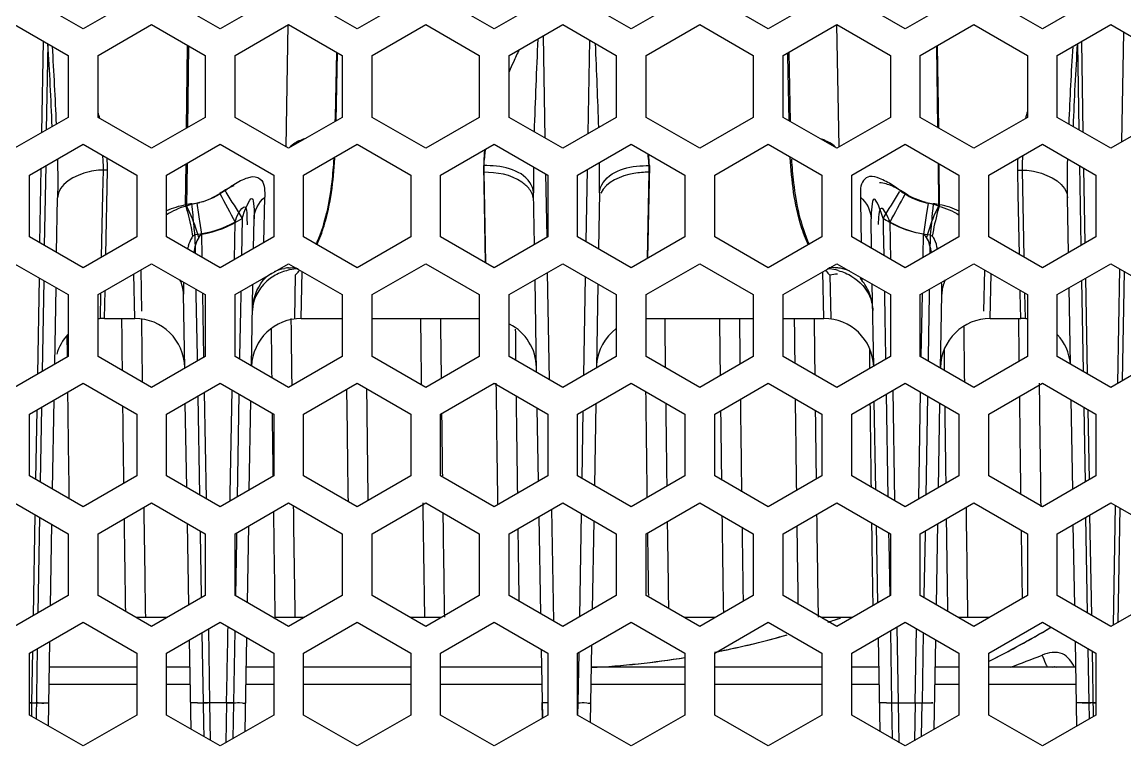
# Model space of a CAD drawing. Header units: millimetres. Extents: x 10297564 to 11610295, y -9287743 to -8409454.
# Drawn here: x 10487281 to 10488169, y -9079286 to -9078703 of the extents above; entities that cross this region are included whole.
import ezdxf

# ---------------------------------------------------------------- set-up
doc = ezdxf.new("R2010")
doc.units = ezdxf.units.MM
doc.header["$LTSCALE"] = 100
doc.layers.add('-0', color=7, linetype='Continuous')

# ---------------------------------------------------------------- blocks, each defined once
blk = doc.blocks.new('인버터 외형도')
at = {"layer": '-0', "linetype": 'Continuous'}
for p, q in [((88642.16, 52111.93), (88609.8, 52130.61)), ((88674.52, 52130.61), (88642.16, 52111.93)), ((88724.93, 52111.93), (88692.57, 52130.61)), ((88757.28, 52130.61), (88724.93, 52111.93)), ((88807.7, 52111.93), (88775.34, 52130.61)), ((88840.05, 52130.61), (88807.7, 52111.93)), ((88890.47, 52111.93), (88858.11, 52130.61)), ((88922.82, 52130.61), (88890.47, 52111.93)), ((88973.24, 52111.93), (88940.88, 52130.61)), ((89005.59, 52130.61), (88973.24, 52111.93)), ((89056.01, 52111.93), (89023.65, 52130.61)), ((89088.36, 52130.61), (89056.01, 52111.93)), ((89138.78, 52111.93), (89106.42, 52130.61)), ((89171.13, 52130.61), (89138.78, 52111.93)), ((89221.55, 52111.93), (89189.19, 52130.61)), ((89253.9, 52130.61), (89221.55, 52111.93)), ((88600.78, 52114.42), (88633.13, 52095.74)), ((88651.19, 52095.74), (88683.54, 52114.42)), ((88683.54, 52114.42), (88715.9, 52095.74)), ((88733.96, 52095.74), (88766.31, 52114.42)), ((88764.81, 52040.57), (88766.1, 52114.42)), ((88766.31, 52114.42), (88798.67, 52095.74)), ((88816.73, 52095.74), (88849.08, 52114.42)), ((88849.08, 52114.42), (88881.44, 52095.74)), ((88899.5, 52095.74), (88931.85, 52114.42)), ((88931.85, 52114.42), (88964.21, 52095.74)), ((88982.27, 52095.74), (89014.62, 52114.42)), ((89014.62, 52114.42), (89046.98, 52095.74)), ((89065.04, 52095.74), (89097.39, 52114.42)), ((89097.39, 52114.42), (89129.75, 52095.74)), ((89098.75, 52040.48), (89097.46, 52114.42)), ((89147.81, 52095.74), (89180.16, 52114.42)), ((89180.16, 52114.42), (89212.52, 52095.74)), ((89230.58, 52095.74), (89262.93, 52114.42)), ((89262.93, 52114.42), (89295.29, 52095.74)), ((88920.03, 52107.59), (88921.11, 52045.9)), ((89269.63, 52043.57), (89270.79, 52109.88)), ((88617.28, 52049.23), (88618.25, 52104.33)), ((88620.85, 52102.83), (88619.95, 52050.77)), ((88704.62, 52051.87), (88705.24, 52101.89)), ((88705.9, 52101.51), (88705.29, 52052.25)), ((88947.19, 52048.55), (88948.17, 52105)), ((89157.65, 52101.42), (89158.26, 52052.34)), ((89158.94, 52051.95), (89158.32, 52101.81)), ((89242.7, 52102.74), (89243.61, 52050.85)), ((89246.27, 52049.32), (89245.31, 52104.25)), ((88633.13, 52095.74), (88633.13, 52058.38)), ((88651.19, 52058.38), (88651.19, 52095.74)), ((88715.9, 52095.74), (88715.9, 52058.38)), ((88733.96, 52058.38), (88733.96, 52095.74)), ((88795.14, 52097.77), (88794.34, 52058.47)), ((88794.96, 52056.24), (88795.78, 52097.41)), ((88798.67, 52095.74), (88798.67, 52058.38)), ((88816.73, 52058.38), (88816.73, 52095.74)), ((88881.44, 52095.74), (88881.44, 52058.38)), ((88899.5, 52058.38), (88899.5, 52095.74)), ((88964.21, 52095.74), (88964.21, 52058.38)), ((88982.27, 52058.38), (88982.27, 52095.74)), ((89046.98, 52095.74), (89046.98, 52058.38)), ((89065.04, 52058.38), (89065.04, 52095.74)), ((89067.78, 52095.79), (89067.75, 52097.31)), ((89068.59, 52056.33), (89067.78, 52095.79)), ((89068.44, 52097.7), (89069.27, 52055.93)), ((89129.75, 52095.74), (89129.75, 52058.38)), ((89147.81, 52058.38), (89147.81, 52095.74)), ((89212.52, 52095.74), (89212.52, 52058.38)), ((89230.58, 52058.38), (89230.58, 52095.74)), ((88633.13, 52058.38), (88600.78, 52039.7)), ((88683.54, 52039.7), (88651.19, 52058.38)), ((88715.9, 52058.38), (88683.54, 52039.7)), ((88766.31, 52039.7), (88733.96, 52058.38)), ((88798.67, 52058.38), (88766.31, 52039.7)), ((88794.34, 52058.47), (88794.29, 52055.85)), ((88849.08, 52039.7), (88816.73, 52058.38)), ((88881.44, 52058.38), (88849.08, 52039.7)), ((88931.85, 52039.7), (88899.5, 52058.38)), ((88964.21, 52058.38), (88931.85, 52039.7)), ((89014.62, 52039.7), (88982.27, 52058.38)), ((89046.98, 52058.38), (89014.62, 52039.7)), ((89097.39, 52039.7), (89065.04, 52058.38)), ((89129.75, 52058.38), (89097.39, 52039.7)), ((89180.16, 52039.7), (89147.81, 52058.38)), ((89212.52, 52058.38), (89180.16, 52039.7)), ((89262.93, 52039.7), (89230.58, 52058.38)), ((89295.29, 52058.38), (89262.93, 52039.7)), ((88609.8, 52023.5), (88642.16, 52042.19)), ((88642.16, 52042.19), (88674.52, 52023.5)), ((88692.57, 52023.5), (88724.93, 52042.19)), ((88724.93, 52042.19), (88757.28, 52023.5)), ((88775.34, 52023.5), (88807.7, 52042.19)), ((88807.7, 52042.19), (88840.05, 52023.5)), ((88858.11, 52023.5), (88890.47, 52042.19)), ((88890.47, 52042.19), (88922.82, 52023.5)), ((88940.88, 52023.5), (88973.24, 52042.19)), ((88973.24, 52042.19), (89005.59, 52023.5)), ((89023.65, 52023.5), (89056.01, 52042.19)), ((89056.01, 52042.19), (89088.36, 52023.5)), ((89106.42, 52023.5), (89138.78, 52042.19)), ((89138.78, 52042.19), (89171.13, 52023.5)), ((89189.19, 52023.5), (89221.55, 52042.19)), ((89221.55, 52042.19), (89253.9, 52023.5)), ((88616.12, 51982.5), (88616.91, 52027.61)), ((88619.57, 52029.14), (88618.73, 51980.99)), ((88654.21, 52026.56), (88653.92, 52011.98)), ((88655.82, 51975.35), (88656.84, 52026.56)), ((88704.03, 52005.52), (88704.35, 52030.3)), ((88705.02, 52030.69), (88704.69, 52004.8)), ((88885.28, 51970.46), (88884.12, 52029.25)), ((88946.04, 51983.16), (88946.81, 52026.93)), ((88984.18, 52029.25), (88983.07, 51973.14)), ((89158.53, 52030.78), (89158.86, 52004.79)), ((89159.52, 52005.52), (89159.21, 52030.39)), ((89207, 52012), (89206.71, 52026.56)), ((89209.35, 52026.56), (89210.4, 51973.9)), ((89243.99, 52029.23), (89244.83, 51980.91)), ((89247.44, 51982.41), (89246.65, 52027.69)), ((88609.8, 51986.14), (88609.8, 52023.5)), ((88674.52, 52023.5), (88674.52, 51986.14)), ((88692.57, 51986.14), (88692.57, 52023.5)), ((88757.28, 52023.5), (88757.28, 51986.14)), ((88775.34, 51986.14), (88775.34, 52023.5)), ((88840.05, 52023.5), (88840.05, 51986.14)), ((88858.11, 51986.14), (88858.11, 52023.5)), ((88884.13, 52025.2), (88885.22, 51970.5)), ((88921.49, 52024.27), (88922.16, 51986.13)), ((88922.82, 52023.5), (88922.82, 51986.14)), ((88940.88, 51986.14), (88940.88, 52023.5)), ((88982.98, 51973.09), (88984.02, 52025.2)), ((89005.59, 52023.5), (89005.59, 51986.14)), ((89023.65, 51986.14), (89023.65, 52023.5)), ((89088.36, 52023.5), (89088.36, 51986.14)), ((89106.42, 51986.14), (89106.42, 52023.5)), ((89171.13, 52023.5), (89171.13, 51986.14)), ((89189.19, 51986.14), (89189.19, 52023.5)), ((89253.9, 52023.5), (89253.9, 51986.14)), ((88728.45, 52013.16), (88727.88, 52014.09)), ((88914.76, 51981.49), (88914.22, 52012.88)), ((88954.08, 52012.88), (88953.49, 51978.87)), ((89135.67, 52014.09), (89135.28, 52013.44)), ((88626.17, 51976.69), (88626.75, 52009.8)), ((88653.92, 52011.98), (88653.17, 51973.82)), ((88751.38, 51982.74), (88751.86, 52010.25)), ((89138.85, 52012.36), (89138.63, 52011.94)), ((89152.56, 52006.55), (89151.43, 51999.09)), ((89207.72, 51975.45), (89207, 52012)), ((89237.39, 51976.61), (89236.81, 52009.8)), ((88713.85, 51987.78), (88712.66, 51995.56)), ((88733.57, 51972.45), (88733.98, 51995.14)), ((88738.21, 51997.33), (88737.8, 51974.9)), ((88745.1, 51979.11), (88745.41, 51997)), ((89118.45, 51979.2), (89118.14, 51997.01)), ((89125.35, 51997.33), (89125.46, 51991.23)), ((89129.99, 51972.53), (89129.6, 51995.12)), ((88642.16, 51967.46), (88609.8, 51986.14)), ((88674.52, 51986.14), (88642.16, 51967.46)), ((88724.93, 51967.46), (88692.57, 51986.14)), ((88709.7, 51987.34), (88709.9, 51976.14)), ((88714.09, 51974.49), (88713.86, 51987.78)), ((88757.28, 51986.14), (88724.93, 51967.46)), ((88807.7, 51967.46), (88775.34, 51986.14)), ((88840.05, 51986.14), (88807.7, 51967.46)), ((88890.47, 51967.46), (88858.11, 51986.14)), ((88922.82, 51986.14), (88890.47, 51967.46)), ((88973.24, 51967.46), (88940.88, 51986.14)), ((89005.59, 51986.14), (88973.24, 51967.46)), ((89056.01, 51967.46), (89023.65, 51986.14)), ((89088.36, 51986.14), (89056.01, 51967.46)), ((89138.78, 51967.46), (89106.42, 51986.14)), ((89125.46, 51991.23), (89125.75, 51974.99)), ((89171.13, 51986.14), (89138.78, 51967.46)), ((89149.48, 51974.5), (89149.71, 51987.77)), ((89153.86, 51987.33), (89153.66, 51976.06)), ((89221.55, 51967.46), (89189.19, 51986.14)), ((89253.9, 51986.14), (89221.55, 51967.46)), ((88714.1, 51973.71), (88714.09, 51974.49)), ((89149.46, 51973.63), (89149.48, 51974.5)), ((88600.78, 51969.95), (88633.13, 51951.27)), ((88651.19, 51951.27), (88683.54, 51969.95)), ((88676.99, 51966.16), (88677.49, 51941.27)), ((88683.54, 51969.95), (88715.9, 51951.27)), ((88733.96, 51951.27), (88766.31, 51969.95)), ((88766.31, 51969.95), (88798.67, 51951.27)), ((88816.73, 51951.27), (88849.08, 51969.95)), ((88849.08, 51969.95), (88881.44, 51951.27)), ((88899.5, 51951.27), (88931.85, 51969.95)), ((88931.85, 51969.95), (88964.21, 51951.27)), ((88982.27, 51951.27), (89014.62, 51969.95)), ((89014.62, 51969.95), (89046.98, 51951.27)), ((89065.04, 51951.27), (89097.39, 51969.95)), ((89097.39, 51969.95), (89129.75, 51951.27)), ((89147.81, 51951.27), (89180.16, 51969.95)), ((89180.16, 51969.95), (89212.52, 51951.27)), ((89186.57, 51966.25), (89186.07, 51941.32)), ((89230.58, 51951.27), (89262.93, 51969.95)), ((89262.93, 51969.95), (89295.29, 51951.27)), ((89267.09, 51897.63), (89268.3, 51966.85)), ((88614.74, 51903.29), (88615.75, 51961.3)), ((88618.36, 51959.8), (88617.4, 51904.83)), ((88673.44, 51936.84), (88672.9, 51963.8)), ((88750.98, 51959.92), (88751, 51961.11)), ((88770.33, 51963.07), (88769.8, 51936.93)), ((88773.94, 51936.84), (88774.51, 51965.22)), ((88916.11, 51904.32), (88915.13, 51960.3)), ((88922.54, 51964.57), (88923.68, 51899.95)), ((88944.64, 51902.61), (88945.67, 51961.97)), ((89089.62, 51936.84), (89089.05, 51965.13)), ((89093.23, 51963.07), (89093.75, 51936.93)), ((89112.55, 51960.52), (89112.57, 51959.92)), ((89190.12, 51936.84), (89190.66, 51963.89)), ((89245.2, 51959.71), (89246.16, 51904.91)), ((89248.81, 51903.38), (89247.8, 51961.22)), ((89270.91, 51965.35), (89269.75, 51899.17)), ((88624.99, 51909.21), (88625.8, 51955.5)), ((88655.05, 51936.84), (88655.39, 51953.69)), ((88710.28, 51954.52), (88710.34, 51951.17)), ((88737.4, 51953.26), (88737.37, 51951.21)), ((88743.86, 51908.19), (88744.72, 51957.48)), ((88953.12, 51957.67), (88952.23, 51907)), ((89119.69, 51908.1), (89118.83, 51957.57)), ((89126.13, 51953.36), (89126.17, 51951.21)), ((89153.28, 51954.43), (89153.23, 51951.17)), ((89208.19, 51952.16), (89208.15, 51953.79)), ((89238.56, 51909.3), (89237.76, 51955.41)), ((88633.13, 51951.27), (88633.13, 51913.91)), ((88651.19, 51913.91), (88651.19, 51951.27)), ((88652.74, 51952.16), (88652.42, 51936.84)), ((88703.54, 51906.77), (88702.76, 51951.56)), ((88710.34, 51951.17), (88710.99, 51913.82)), ((88714.5, 51951.25), (88714.48, 51952.09)), ((88715.15, 51913.9), (88714.5, 51951.25)), ((88715.9, 51951.27), (88715.9, 51913.91)), ((88733.96, 51913.91), (88733.96, 51951.27)), ((88737.37, 51951.21), (88737.2, 51941.89)), ((88798.67, 51951.27), (88798.67, 51913.91)), ((88816.73, 51913.91), (88816.73, 51951.27)), ((88881.44, 51951.27), (88881.44, 51913.91)), ((88899.5, 51913.91), (88899.5, 51951.27)), ((88964.21, 51951.27), (88964.21, 51913.91)), ((88982.27, 51913.91), (88982.27, 51951.27)), ((88982.64, 51951.48), (88982.63, 51951.26)), ((89046.98, 51951.27), (89046.98, 51913.91)), ((89065.04, 51913.91), (89065.04, 51951.27)), ((89126.17, 51951.21), (89126.42, 51937.3)), ((89129.75, 51951.27), (89129.75, 51913.91)), ((89147.81, 51913.91), (89147.81, 51951.27)), ((89148.42, 51913.9), (89149.07, 51951.25)), ((89149.07, 51951.25), (89149.09, 51952.01)), ((89153.23, 51951.17), (89152.58, 51913.83)), ((89160.02, 51906.86), (89160.8, 51951.56)), ((89208.5, 51936.84), (89208.19, 51952.16)), ((89210.83, 51952.24), (89211.14, 51936.84)), ((89212.52, 51951.27), (89212.52, 51913.91)), ((89230.58, 51913.91), (89230.58, 51951.27)), ((88737.2, 51941.89), (88736.7, 51913.86)), ((88655.05, 51936.84), (88673.44, 51936.84)), ((88655.05, 51936.84), (88673.44, 51936.84)), ((88773.94, 51936.84), (88798.67, 51936.84)), ((88773.94, 51936.84), (88798.67, 51936.84)), ((88816.73, 51936.84), (88881.44, 51936.84)), ((88816.73, 51936.84), (88881.44, 51936.84)), ((88982.25, 51936.84), (89046.98, 51936.84)), ((88982.33, 51936.84), (89046.98, 51936.84)), ((89065.04, 51936.84), (89089.62, 51936.84)), ((89065.04, 51936.84), (89089.62, 51936.84)), ((89126.42, 51937.3), (89126.83, 51913.86)), ((89190.12, 51936.84), (89208.5, 51936.84)), ((89190.12, 51936.84), (89208.5, 51936.84)), ((88633.13, 51913.91), (88600.78, 51895.23)), ((88683.54, 51895.23), (88651.19, 51913.91)), ((88715.9, 51913.91), (88683.54, 51895.23)), ((88710.99, 51913.82), (88711.04, 51911.1)), ((88766.31, 51895.23), (88733.96, 51913.91)), ((88736.7, 51913.86), (88736.67, 51912.34)), ((88798.67, 51913.91), (88766.31, 51895.23)), ((88849.08, 51895.23), (88816.73, 51913.91)), ((88881.44, 51913.91), (88849.08, 51895.23)), ((88931.85, 51895.23), (88899.5, 51913.91)), ((88964.21, 51913.91), (88931.85, 51895.23)), ((89014.62, 51895.23), (88982.27, 51913.91)), ((89046.98, 51913.91), (89014.62, 51895.23)), ((89097.39, 51895.23), (89065.04, 51913.91)), ((89129.75, 51913.91), (89097.39, 51895.23)), ((89126.83, 51913.86), (89126.86, 51912.24)), ((89180.16, 51895.23), (89147.81, 51913.91)), ((89152.58, 51913.83), (89152.53, 51911.18)), ((89212.52, 51913.91), (89180.16, 51895.23)), ((89262.93, 51895.23), (89230.58, 51913.91)), ((89295.29, 51913.91), (89262.93, 51895.23)), ((88609.8, 51879.03), (88642.16, 51897.71)), ((88642.16, 51897.71), (88674.52, 51879.03)), ((88692.57, 51879.03), (88724.93, 51897.71)), ((88724.93, 51897.71), (88757.28, 51879.03)), ((88731.09, 51830.85), (88732.18, 51893.53)), ((88775.34, 51879.03), (88807.7, 51897.71)), ((88807.7, 51897.71), (88840.05, 51879.03)), ((88858.11, 51879.03), (88890.47, 51897.71)), ((88890.47, 51897.71), (88922.82, 51879.03)), ((88940.88, 51879.03), (88973.24, 51897.71)), ((88973.24, 51897.71), (89005.59, 51879.03)), ((89023.65, 51879.03), (89056.01, 51897.71)), ((89056.01, 51897.71), (89088.36, 51879.03)), ((89106.42, 51879.03), (89138.78, 51897.71)), ((89132.54, 51826.59), (89131.38, 51893.44)), ((89138.78, 51897.71), (89171.13, 51879.03)), ((89189.19, 51879.03), (89221.55, 51897.71)), ((89221.55, 51897.71), (89253.9, 51879.03)), ((88623.68, 51833.67), (88624.62, 51887.59)), ((88711.41, 51889.91), (88712.45, 51830.2)), ((88716.65, 51827.77), (88715.52, 51892.28)), ((88736.3, 51891.15), (88735.21, 51828.93)), ((88742.55, 51833.17), (88743.49, 51887)), ((89121, 51833.26), (89120.06, 51886.91)), ((89127.23, 51891.05), (89128.32, 51829.03)), ((89146.92, 51827.69), (89148.05, 51892.36)), ((89152.16, 51889.99), (89151.11, 51830.12)), ((89239.88, 51833.58), (89238.94, 51887.67)), ((88613.62, 51839.47), (88614.36, 51881.66)), ((88617.02, 51883.2), (88616.24, 51837.96)), ((88704.8, 51834.62), (88703.91, 51885.58)), ((88917.26, 51838.46), (88916.49, 51882.69)), ((88943.55, 51840.13), (88944.26, 51880.98)), ((88951.86, 51885.37), (88950.99, 51835.84)), ((89158.76, 51834.53), (89159.65, 51885.66)), ((89246.53, 51883.29), (89247.33, 51837.88)), ((89249.93, 51839.38), (89249.19, 51881.75)), ((88609.8, 51841.67), (88609.8, 51879.03)), ((88674.52, 51879.03), (88674.52, 51841.67)), ((88692.57, 51841.67), (88692.57, 51879.03)), ((88757.28, 51879.03), (88757.28, 51841.67)), ((88775.34, 51841.67), (88775.34, 51879.03)), ((88840.05, 51879.03), (88840.05, 51841.67)), ((88858.11, 51841.67), (88858.11, 51879.03)), ((88922.82, 51879.03), (88922.82, 51841.67)), ((88940.88, 51841.67), (88940.88, 51879.03)), ((89005.59, 51879.03), (89005.59, 51841.67)), ((89023.65, 51841.67), (89023.65, 51879.03)), ((89088.36, 51879.03), (89088.36, 51841.67)), ((89106.42, 51841.67), (89106.42, 51879.03)), ((89171.13, 51879.03), (89171.13, 51841.67)), ((89189.19, 51841.67), (89189.19, 51879.03)), ((89253.9, 51879.03), (89253.9, 51841.67)), ((88642.16, 51822.99), (88609.8, 51841.67)), ((88674.52, 51841.67), (88642.16, 51822.99)), ((88724.93, 51822.99), (88692.57, 51841.67)), ((88757.28, 51841.67), (88724.93, 51822.99)), ((88807.7, 51822.99), (88775.34, 51841.67)), ((88840.05, 51841.67), (88807.7, 51822.99)), ((88890.47, 51822.99), (88858.11, 51841.67)), ((88922.82, 51841.67), (88890.47, 51822.99)), ((88973.24, 51822.99), (88940.88, 51841.67)), ((89005.59, 51841.67), (88973.24, 51822.99)), ((89056.01, 51822.99), (89023.65, 51841.67)), ((89088.36, 51841.67), (89056.01, 51822.99)), ((89138.78, 51822.99), (89106.42, 51841.67)), ((89171.13, 51841.67), (89138.78, 51822.99)), ((89221.55, 51822.99), (89189.19, 51841.67)), ((89253.9, 51841.67), (89221.55, 51822.99)), ((88731.01, 51826.51), (88731.09, 51830.85)), ((88600.78, 51825.48), (88633.13, 51806.8)), ((88651.19, 51806.8), (88683.54, 51825.48)), ((88683.54, 51825.48), (88715.9, 51806.8)), ((88733.96, 51806.8), (88766.31, 51825.48)), ((88766.31, 51825.48), (88798.67, 51806.8)), ((88816.73, 51806.8), (88849.08, 51825.48)), ((88849.08, 51825.48), (88881.44, 51806.8)), ((88899.5, 51806.8), (88931.85, 51825.48)), ((88925.06, 51821.56), (88926.25, 51753.99)), ((88931.85, 51825.48), (88964.21, 51806.8)), ((88982.27, 51806.8), (89014.62, 51825.48)), ((89014.62, 51825.48), (89046.98, 51806.8)), ((89065.04, 51806.8), (89097.39, 51825.48)), ((89097.39, 51825.48), (89129.75, 51806.8)), ((89147.81, 51806.8), (89180.16, 51825.48)), ((89180.16, 51825.48), (89212.52, 51806.8)), ((89230.58, 51806.8), (89262.93, 51825.48)), ((89262.93, 51825.48), (89295.29, 51806.8)), ((89264.54, 51751.69), (89265.8, 51823.82)), ((89268.41, 51822.32), (89267.21, 51753.23)), ((88612.19, 51757.35), (88613.25, 51818.28)), ((88615.87, 51816.77), (88614.86, 51758.89)), ((88706.03, 51763.74), (88705.17, 51812.99)), ((88918.66, 51758.38), (88917.63, 51817.27)), ((88942.09, 51756.67), (88943.18, 51818.94)), ((88950.62, 51814.64), (88949.69, 51761.05)), ((89157.52, 51763.83), (89158.38, 51812.9)), ((89247.7, 51816.68), (89248.7, 51758.97)), ((89251.36, 51757.44), (89250.3, 51818.19)), ((88622.45, 51763.27), (88623.31, 51812.47)), ((88633.13, 51806.8), (88633.13, 51769.44)), ((88651.19, 51769.44), (88651.19, 51806.8)), ((88712.83, 51808.57), (88712.86, 51806.75)), ((88712.86, 51806.75), (88713.51, 51769.4)), ((88715.9, 51806.8), (88715.9, 51769.44)), ((88733.96, 51769.44), (88733.96, 51806.8)), ((88734.83, 51806.78), (88734.75, 51802.58)), ((88741.37, 51765.16), (88742.18, 51811.54)), ((88798.67, 51806.8), (88798.67, 51769.44)), ((88816.73, 51769.44), (88816.73, 51806.8)), ((88881.44, 51806.8), (88881.44, 51769.44)), ((88899.5, 51769.44), (88899.5, 51806.8)), ((88964.21, 51806.8), (88964.21, 51769.44)), ((88982.27, 51769.44), (88982.27, 51806.8)), ((89046.98, 51806.8), (89046.98, 51769.44)), ((89065.04, 51769.44), (89065.04, 51806.8)), ((89122.19, 51765.08), (89121.38, 51811.63)), ((89128.69, 51807.41), (89128.7, 51806.78)), ((89128.7, 51806.78), (89128.8, 51801.37)), ((89129.75, 51806.8), (89129.75, 51769.44)), ((89147.81, 51769.44), (89147.81, 51806.8)), ((89150.71, 51806.75), (89150.06, 51769.4)), ((89150.74, 51808.49), (89150.71, 51806.75)), ((89212.52, 51806.8), (89212.52, 51769.44)), ((89230.58, 51769.44), (89230.58, 51806.8)), ((89241.11, 51763.36), (89240.25, 51812.39)), ((88734.75, 51802.58), (88734.16, 51769.43)), ((89128.8, 51801.37), (89129.37, 51769.43)), ((88633.13, 51769.44), (88600.78, 51750.76)), ((88683.54, 51750.76), (88651.19, 51769.44)), ((88715.9, 51769.44), (88683.54, 51750.76)), ((88713.51, 51769.4), (88713.53, 51768.07)), ((88766.31, 51750.76), (88733.96, 51769.44)), ((88798.67, 51769.44), (88766.31, 51750.76)), ((88849.08, 51750.76), (88816.73, 51769.44)), ((88881.44, 51769.44), (88849.08, 51750.76)), ((88931.85, 51750.76), (88899.5, 51769.44)), ((88964.21, 51769.44), (88931.85, 51750.76)), ((89014.62, 51750.76), (88982.27, 51769.44)), ((89046.98, 51769.44), (89014.62, 51750.76)), ((89097.39, 51750.76), (89065.04, 51769.44)), ((89129.75, 51769.44), (89097.39, 51750.76)), ((89180.16, 51750.76), (89147.81, 51769.44)), ((89150.06, 51769.4), (89150.03, 51768.15)), ((89212.52, 51769.44), (89180.16, 51750.76)), ((89262.93, 51750.76), (89230.58, 51769.44)), ((89295.29, 51769.44), (89262.93, 51750.76)), ((88609.8, 51734.56), (88642.16, 51753.24)), ((88642.16, 51753.24), (88674.52, 51734.56)), ((88674.03, 51756.25), (88679.79, 51756.25)), ((88679.79, 51756.25), (88693.06, 51756.25)), ((88692.57, 51734.56), (88724.93, 51753.24)), ((88724.93, 51753.24), (88757.28, 51734.56)), ((88758.04, 51756.25), (88770.08, 51756.25)), ((88770.08, 51756.25), (88775.83, 51756.25)), ((88775.34, 51734.56), (88807.7, 51753.24)), ((88807.7, 51753.24), (88840.05, 51734.56)), ((88839.56, 51756.25), (88848.33, 51756.25)), ((88848.33, 51756.25), (88858.6, 51756.25)), ((88858.11, 51734.56), (88890.47, 51753.24)), ((88890.47, 51753.24), (88922.82, 51734.56)), ((88940.88, 51734.56), (88973.24, 51753.24)), ((88973.24, 51753.24), (89005.59, 51734.56)), ((89005.1, 51756.25), (89024.14, 51756.25)), ((89023.65, 51734.56), (89056.01, 51753.24)), ((89056.01, 51753.24), (89088.36, 51734.56)), ((89087.87, 51756.25), (89106.91, 51756.25)), ((89106.42, 51734.56), (89138.78, 51753.24)), ((89138.78, 51753.24), (89171.13, 51734.56)), ((89170.64, 51756.25), (89176.4, 51756.25)), ((89176.4, 51756.25), (89189.68, 51756.25)), ((89189.19, 51734.56), (89221.55, 51753.24)), ((89221.55, 51753.24), (89253.9, 51734.56)), ((88713.9, 51746.88), (88714.64, 51704.54)), ((88718.8, 51704.54), (88718.02, 51749.26)), ((88733.77, 51748.14), (88732.97, 51704.54)), ((89129.75, 51748.03), (89130.52, 51704.54)), ((89134.67, 51704.54), (89133.87, 51750.41)), ((89144.77, 51704.54), (89145.55, 51749.33)), ((89149.66, 51746.96), (89148.93, 51704.54)), ((88621.18, 51690.64), (88622.07, 51741.64)), ((88707.34, 51688.68), (88706.4, 51742.55)), ((88740.01, 51687.23), (88741, 51743.97)), ((88949.31, 51739.43), (88948.5, 51692.81)), ((89123.55, 51687.32), (89122.56, 51743.88)), ((89156.21, 51688.59), (89157.15, 51742.63)), ((89242.38, 51690.55), (89241.49, 51741.73)), ((88609.8, 51697.2), (88609.8, 51734.56)), ((88611.27, 51704.54), (88611.81, 51735.72)), ((88614.48, 51737.26), (88613.75, 51694.93)), ((88674.52, 51734.56), (88674.52, 51697.2)), ((88692.57, 51697.2), (88692.57, 51734.56)), ((88757.28, 51734.56), (88757.28, 51697.2)), ((88775.34, 51697.2), (88775.34, 51734.56)), ((88840.05, 51734.56), (88840.05, 51697.2)), ((88858.11, 51697.2), (88858.11, 51734.56)), ((88919.76, 51695.43), (88919.04, 51736.75)), ((88922.82, 51734.56), (88922.82, 51697.2)), ((88940.88, 51697.2), (88940.88, 51734.56)), ((88941.18, 51704.54), (88941.7, 51734.55)), ((89005.59, 51734.56), (89005.59, 51697.2)), ((89023.65, 51697.2), (89023.65, 51734.56)), ((89088.36, 51734.56), (89088.36, 51697.2)), ((89106.42, 51697.2), (89106.42, 51734.56)), ((89171.13, 51734.56), (89171.13, 51697.2)), ((89189.19, 51697.2), (89189.19, 51734.56)), ((89249.08, 51737.35), (89249.65, 51704.54)), ((89252.42, 51696.35), (89251.74, 51735.81)), ((89253.9, 51734.56), (89253.9, 51697.2)), ((88674.52, 51726.16), (88621.8, 51726.16)), ((88706.69, 51726.16), (88692.57, 51726.16)), ((88757.28, 51726.16), (88740.69, 51726.16)), ((88840.05, 51726.16), (88775.34, 51726.16)), ((88919.14, 51726.16), (88858.11, 51726.16)), ((89005.59, 51726.16), (88949, 51726.16)), ((89088.36, 51726.16), (89023.65, 51726.16)), ((89122.87, 51726.16), (89106.42, 51726.16)), ((89171.13, 51726.16), (89156.87, 51726.16)), ((89241.76, 51726.16), (89189.19, 51726.16)), ((88674.52, 51715.58), (88621.61, 51715.58)), ((88706.87, 51715.58), (88692.57, 51715.58)), ((88757.28, 51715.58), (88740.5, 51715.58)), ((88840.05, 51715.58), (88775.34, 51715.58)), ((88919.33, 51715.58), (88858.11, 51715.58)), ((89005.59, 51715.58), (88948.82, 51715.58)), ((89088.36, 51715.58), (89023.65, 51715.58)), ((89123.05, 51715.58), (89106.42, 51715.58)), ((89171.13, 51715.58), (89156.68, 51715.58)), ((89241.94, 51715.58), (89189.19, 51715.58)), ((88609.8, 51704.54), (88613.91, 51704.54)), ((88611.27, 51704.54), (88609.8, 51704.54)), ((88611.15, 51696.43), (88611.29, 51704.54)), ((88714.65, 51704.54), (88714.74, 51700.32)), ((88719.39, 51704.54), (88714.65, 51704.54)), ((88714.74, 51700.32), (88714.81, 51696.11)), ((88719.2, 51681.83), (88718.8, 51704.54)), ((88732.98, 51704.54), (88718.81, 51704.54)), ((88728.83, 51704.54), (88719.39, 51704.54)), ((88728.83, 51704.54), (88728.43, 51680.32)), ((88732.98, 51704.54), (88732.63, 51682.75)), ((88919.68, 51695.39), (88919.52, 51704.78)), ((88941.08, 51697.2), (88941.2, 51704.54)), ((89130.52, 51704.54), (89135.45, 51704.54)), ((89130.52, 51704.54), (89130.88, 51682.86)), ((89134.7, 51704.54), (89148.92, 51704.54)), ((89135.11, 51680.42), (89134.7, 51704.54)), ((89135.45, 51704.54), (89144.78, 51704.54)), ((89144.77, 51704.54), (89144.37, 51681.53)), ((89148.57, 51684.18), (89148.92, 51704.54)), ((89249.64, 51704.54), (89249.8, 51694.84)), ((89253.9, 51704.54), (89249.65, 51704.54)), ((89252.28, 51704.54), (89253.9, 51704.54)), ((88642.16, 51678.52), (88609.8, 51697.2)), ((88674.52, 51697.2), (88642.16, 51678.52)), ((88724.93, 51678.52), (88692.57, 51697.2)), ((88714.81, 51696.11), (88714.89, 51691.91)), ((88757.28, 51697.2), (88724.93, 51678.52)), ((88807.7, 51678.52), (88775.34, 51697.2)), ((88840.05, 51697.2), (88807.7, 51678.52)), ((88890.47, 51678.52), (88858.11, 51697.2)), ((88922.82, 51697.2), (88890.47, 51678.52)), ((88973.24, 51678.52), (88940.88, 51697.2)), ((89005.59, 51697.2), (88973.24, 51678.52)), ((89056.01, 51678.52), (89023.65, 51697.2)), ((89088.36, 51697.2), (89056.01, 51678.52)), ((89138.78, 51678.52), (89106.42, 51697.2)), ((89171.13, 51697.2), (89138.78, 51678.52)), ((89221.55, 51678.52), (89189.19, 51697.2)), ((89253.9, 51697.2), (89221.55, 51678.52)), ((88714.89, 51691.91), (88715.01, 51684.25))]:
    blk.add_line(p, q, dxfattribs=at)
for centre, radius, start, end in [((86596.35, 51973.43), 2028.68, 2.24216, 3.65631), ((86534.1, 51970.2), 2093.63, 2.30181, 3.58819), ((91263.09, 51973.39), 2027.2, 176.38706, 177.71055), ((91292.5, 51972.11), 2054, 176.35426, 177.74607), ((89152.09, 51978.77), 274.41, 155.66708, 157.00034), ((88449.86, 52003.52), 209.51, 15.01258, 16.04711), ((89413.55, 52003.57), 209.37, 163.80377, 165.02129), ((88786.39, 52016.12), 30.94, 111.98378, 114.4106), ((88984.03, 52024.22), 100.03, 171.42344, 173.53154), ((89076.98, 52014.19), 33.05, 65.62408, 69.74019), ((89025.24, 52027.52), 141.09, 175.41282, 175.97135), ((88770.16, 52021.82), 214.15, 1.98892, 3.82717), ((89535.85, 52022.67), 621.71, 179.46795, 180.90427), ((88310.99, 52022.83), 643.17, 359.11193, 0.73743), ((90251.8, 52940.79), 1783.56, 211.33866, 211.93633), ((88746.4, 51984.37), 35.2, 111.89539, 114.56944), ((87631.89, 52928.34), 1759.89, 328.06085, 328.67715), ((88711.79, 51972.13), 34.28, 96.47034, 103.08407), ((88717.5, 51970.98), 36.16, 100.36603, 110.74204), ((88705.21, 52039.16), 33.11, 280.05902, 283.05288), ((90947, 53197.63), 2518.61, 208.07351, 208.51847), ((86317.76, 53517.39), 3197.45, 331.56974, 331.91203), ((89159.44, 52040.56), 34.58, 256.5517, 263.6658), ((89158.99, 52041.77), 35.8, 257.76284, 259.65529), ((89146.06, 51970.98), 36.16, 69.2583, 79.63749), ((89151.77, 51972.19), 34.22, 76.91068, 83.53642), ((88752.85, 51967.77), 48.82, 164.83717, 166.95271), ((88708.9, 52015.38), 81.27, 335.49644, 336.46681), ((88773.95, 51934), 32.97, 102.40134, 109.15962), ((88768.61, 51941.13), 26.44, 97.27775, 100.38405), ((88768.7, 51940.45), 27.12, 95.3334, 97.28354), ((88774.38, 51932.08), 34.94, 93.80879, 102.40869), ((88729.54, 52003.27), 57.26, 318.61784, 319.33248), ((89134.47, 52003.76), 57.93, 220.86558, 221.24483), ((89089.19, 51932.13), 34.89, 77.17954, 85.80631), ((89089.46, 51933.41), 33.58, 74.86045, 77.1502), ((89094.9, 51940.84), 26.72, 79.98937, 84.38883), ((88716.93, 51983.42), 41.37, 325.40127, 327.58115), ((88730.2, 52002.68), 56.37, 315.36272, 318.6239), ((89134.07, 52003.4), 57.39, 221.24065, 224.64079), ((89099.13, 51933.96), 29.7, 92.55682, 101.46516), ((89097.48, 51947.24), 19.72, 43.3541, 45.029), ((89147.18, 51983.78), 42.03, 212.26681, 214.5835), ((89097.67, 51947.43), 19.45, 39.97907, 43.35836), ((89089.05, 51941.2), 30.06, 30.43196, 38.51713), ((88827.5, 51953.64), 124.77, 177.63887, 180.95985), ((89088.97, 51941.17), 30.15, 13.55404, 30.39664), ((89036.86, 51953.59), 123.96, 359.06343, 2.3709), ((88655.05, 51906.74), 30.1, 90.00013, 97.51863), ((133809.53, 52441.15), 45146.98, 180.640213, 180.679993), ((88673.44, 51906.74), 30.1, 1, 89.99972), ((133809.53, 52441.15), 45134.94, 180.640204, 180.689059), ((88773.94, 51906.74), 30.1, 90.00019, 177.36748), ((133899.82, 52441.15), 45134.94, 180.640295, 180.69148), ((133990.12, 52441.15), 45146.98, 180.640035, 180.691095), ((133990.12, 52441.15), 45134.94, 180.640206, 180.686001), ((88885.89, 51906.74), 30.1, 1, 62.67298), ((134125.56, 52441.15), 45134.94, 180.640035, 180.677954), ((134170.7, 52441.15), 45146.98, 180.640035, 180.683628), ((134170.7, 52441.15), 45134.94, 180.640206, 180.675045), ((134215.85, 52441.15), 45146.98, 180.640035, 180.674442), ((134215.85, 52441.15), 45134.94, 180.640351, 180.683506), ((89089.62, 51906.74), 30.1, 2.49801, 89.99981), ((89190.12, 51906.74), 30.1, 90.00028, 179), ((134351.29, 52441.15), 45146.98, 180.640091, 180.672675), ((89208.5, 51906.74), 30.1, 82.20115, 89.99987), ((88655.05, 51906.74), 30.1, 137.43658, 163.35096), ((133764.38, 52441.15), 45134.94, 180.653724, 180.669325), ((133899.82, 52441.15), 45146.98, 180.648277, 180.685544), ((134035.26, 52441.15), 45134.94, 180.648288, 180.672401), ((88982.33, 51906.74), 30.1, 127.12899, 175.70436), ((134306.14, 52441.15), 45134.94, 180.646712, 180.689059), ((89208.5, 51906.74), 30.1, 5.35484, 42.2896), ((134261, 52441.15), 45146.98, 180.664003, 180.678152), ((134306.14, 52441.15), 45146.98, 180.663196, 180.679993), ((133944.97, 52441.15), 45146.98, 180.694186, 180.780625), ((133944.97, 52441.15), 45134.94, 180.69421, 180.779828), ((134035.26, 52441.15), 45146.98, 180.689675, 180.782907), ((134125.56, 52441.15), 45146.98, 180.696245, 180.77743), ((134351.29, 52441.15), 45134.94, 180.689903, 180.784751), ((133764.38, 52441.15), 45134.94, 180.696561, 180.778612), ((134035.26, 52441.15), 45134.94, 180.699763, 180.77435), ((134170.7, 52441.15), 45134.94, 180.702039, 180.77306), ((134215.85, 52441.15), 45146.98, 180.701796, 180.771953), ((134351.29, 52441.15), 45146.98, 180.699662, 180.775073), ((133809.53, 52441.15), 45146.98, 180.707348, 180.766477), ((134125.56, 52441.15), 45134.94, 180.705316, 180.768872), ((134170.7, 52441.15), 45146.98, 180.710615, 180.763971), ((134215.85, 52441.15), 45134.94, 180.710869, 180.763394), ((134261, 52441.15), 45146.98, 180.705139, 180.769522), ((134306.14, 52441.15), 45146.98, 180.707348, 180.766477), ((133899.82, 52441.15), 45146.98, 180.713414, 180.760825), ((133990.12, 52441.15), 45134.94, 180.713582, 180.761005), ((133809.53, 52441.15), 45134.94, 180.78491, 180.869467), ((133899.82, 52441.15), 45146.98, 180.787987, 180.869235), ((133899.82, 52441.15), 45134.94, 180.783764, 180.869467), ((133990.12, 52441.15), 45146.98, 180.781398, 180.869235), ((133990.12, 52441.15), 45134.94, 180.789316, 180.869467), ((134306.14, 52441.15), 45134.94, 180.78491, 180.869467), ((133809.53, 52441.15), 45146.98, 180.793464, 180.864603), ((134125.56, 52441.15), 45134.94, 180.795866, 180.862614), ((134170.7, 52441.15), 45146.98, 180.791326, 180.865756), ((134215.85, 52441.15), 45134.94, 180.790388, 180.869467), ((134261, 52441.15), 45146.98, 180.796877, 180.860279), ((134306.14, 52441.15), 45146.98, 180.793464, 180.864603), ((134035.26, 52441.15), 45134.94, 180.801344, 180.857061), ((134125.56, 52441.15), 45146.98, 180.80507, 180.852482), ((134170.7, 52441.15), 45134.94, 180.800422, 180.857221), ((134215.85, 52441.15), 45146.98, 180.798941, 180.859052), ((134351.29, 52441.15), 45146.98, 180.802428, 180.854803), ((88919.49, 52266.98), 541.9, 288.55304, 289.44483), ((88919.61, 52266.76), 541.66, 288.58501, 288.98173), ((88919.55, 52266.93), 541.84, 288.98172, 289.26203), ((75728.26, 51978.19), 13003.43, 358.794148, 358.996671), ((88919.61, 52267.92), 601.96, 296.59469, 300.60657), ((88919.61, 52267.92), 601.96, 296.67842, 300.67045), ((88920.02, 52265.09), 539.94, 281.61, 285.76833), ((88919.51, 52267.17), 542.08, 281.6973, 285.84454), ((88920.5, 52262.9), 537.69, 281.03763, 281.60734), ((88919.63, 52266.62), 541.51, 281.05468, 281.69653), ((89031.4, 52204.93), 508.36, 289.64138, 291.9466), ((88919.52, 52267.72), 542.62, 273.12556, 279.13), ((88919.27, 52271.59), 546.47, 273.13136, 279.11662), ((88711.82, 51858.93), 154.41, 269.76134, 271.04847), ((88731.4, 51853.13), 148.61, 268.9995, 270.42448), ((89127.95, 51860.56), 156.04, 269.77282, 270.94273), ((89147.56, 51854.75), 150.23, 268.9338, 270.37638), ((89247.32, 51770.12), 65.61, 271.06117, 273.01542)]:
    blk.add_arc(centre, radius, start, end, dxfattribs=at)
for points in [[(88916.75, 52105.68), (88916.06, 52086.99), (88915.12, 52068.32), (88914.58, 52049.63)], [(88905.55, 52099.25), (88904.34, 52096.8), (88903.18, 52094.32), (88902.05, 52091.83)], [(88953.64, 52052.24), (88953.12, 52069.16), (88952.3, 52086.06), (88951.65, 52102.96)], [(88776.81, 52045.77), (88774.48, 52045.03), (88772.2, 52044.08), (88770.12, 52042.8)], [(88770.12, 52042.8), (88768.91, 52042.06), (88767.76, 52041.21), (88766.76, 52040.2)], [(88773.61, 52044.29), (88772.19, 52043.65), (88770.81, 52042.89), (88769.54, 52041.98)], [(89093.26, 52042.49), (89092.16, 52043.21), (89090.99, 52043.83), (89089.79, 52044.37)], [(89097.15, 52039.83), (89095.38, 52041.78), (89093.02, 52043.2), (89090.62, 52044.29)], [(88626.68, 52033.24), (88626.83, 52025.43), (88626.89, 52017.61), (88626.75, 52009.8)], [(88653.87, 52035.43), (88654.14, 52032.48), (88654.27, 52029.52), (88654.21, 52026.56)], [(88656.84, 52026.56), (88656.89, 52028.99), (88656.81, 52031.43), (88656.63, 52033.86)], [(88884.65, 52035.49), (88884.26, 52032.08), (88884.06, 52028.64), (88884.13, 52025.2)], [(88884.5, 52037.43), (88884.31, 52034.71), (88884.19, 52031.98), (88884.12, 52029.25)], [(88984.01, 52025.2), (88984.09, 52028.92), (88983.85, 52032.64), (88983.4, 52036.33)], [(89206.71, 52026.56), (89206.66, 52028.96), (89206.74, 52031.37), (89206.92, 52033.77)], [(89209.69, 52035.34), (89209.42, 52032.42), (89209.29, 52029.49), (89209.35, 52026.56)], [(89236.81, 52009.79), (89236.67, 52017.64), (89236.73, 52025.48), (89236.88, 52033.33)], [(88733.23, 52017.81), (88735.88, 52019.48), (88738.68, 52020.98), (88741.67, 52021.92)], [(88750.03, 52020.24), (88751.86, 52017.39), (88751.91, 52013.64), (88751.86, 52010.25)], [(89131, 52017.39), (89128.56, 52018.97), (89125.98, 52020.4), (89123.27, 52021.45)], [(88727.88, 52014.09), (88723.37, 52010.77), (88718.15, 52008.16), (88712.69, 52006.9)], [(88731.77, 52016.38), (88729.3, 52015.26), (88726.96, 52013.87), (88724.71, 52012.36)], [(88727.88, 52014.09), (88729.61, 52015.41), (88731.39, 52016.66), (88733.23, 52017.81)], [(88914.22, 52008.25), (88914.18, 52010.6), (88913.22, 52013), (88911.82, 52014.89)], [(89130.97, 52016.73), (89128.49, 52017.83), (89125.83, 52018.77), (89123.12, 52018.87)], [(89138.85, 52012.36), (89136.31, 52013.97), (89133.71, 52015.5), (89130.97, 52016.73)], [(89135.67, 52014.09), (89134.16, 52015.25), (89132.6, 52016.36), (89131, 52017.39)], [(89135.67, 52014.09), (89140.32, 52010.65), (89145.75, 52008), (89151.4, 52006.78)], [(88707.93, 52006.2), (88709.53, 52006.37), (88711.12, 52006.67), (88712.68, 52007.06)], [(88712.66, 51995.56), (88712.1, 51999.22), (88711.55, 52002.89), (88710.99, 52006.55)], [(88712.68, 52007.06), (88716.93, 52008.13), (88721.02, 52010), (88724.71, 52012.36)], [(88745.41, 51997.01), (88745.5, 52001.91), (88748.24, 52006.93), (88751.86, 52010.25)], [(89111.7, 52010.25), (89115.31, 52006.93), (89118.06, 52001.91), (89118.14, 51997.01)], [(89151.4, 52006.93), (89146.96, 52007.99), (89142.68, 52009.9), (89138.85, 52012.36)], [(88704.69, 52004.79), (88700.33, 52003.7), (88696.12, 52001.8), (88692.36, 51999.34)], [(88704.03, 52005.52), (88700.11, 52004.61), (88696.15, 52003.59), (88692.52, 52001.84)], [(89151.43, 51999.09), (89150.86, 51995.32), (89150.28, 51991.55), (89149.7, 51987.78)], [(89158.86, 52004.79), (89163.23, 52003.6), (89167.49, 52001.77), (89171.28, 51999.3)], [(89171.34, 52001.66), (89167.65, 52003.56), (89163.64, 52005.05), (89159.52, 52005.52)], [(88733.98, 51995.13), (88726.6, 51990.92), (88718.16, 51988.15), (88709.7, 51987.33)], [(88713.85, 51987.78), (88722.47, 51989.14), (88730.92, 51992.53), (88738.21, 51997.33)], [(89133.01, 51992.98), (89130.36, 51994.24), (89127.79, 51995.69), (89125.35, 51997.33)], [(89129.58, 51995.12), (89136.94, 51990.86), (89145.41, 51988.22), (89153.86, 51987.33)], [(89149.7, 51987.78), (89143.95, 51988.72), (89138.28, 51990.48), (89133.01, 51992.98)], [(88711.99, 51985.81), (88710.22, 51983.13), (88709.59, 51979.81), (88708.99, 51976.66)], [(89153.47, 51981.42), (89153.01, 51982.95), (89152.48, 51984.5), (89151.57, 51985.81)], [(89154.62, 51976.58), (89154.31, 51978.2), (89153.95, 51979.83), (89153.47, 51981.42)], [(89158.26, 51978.71), (89157.78, 51980.73), (89157.36, 51982.81), (89156.44, 51984.67)], [(88757.8, 51965.18), (88759.71, 51966.1), (88761.76, 51966.75), (88763.84, 51967.13)], [(88766.18, 51967.45), (88767.82, 51967.61), (88769.49, 51967.61), (88771.14, 51967.48)], [(89097.52, 51967.44), (89095.91, 51967.6), (89094.27, 51967.61), (89092.66, 51967.5)], [(89098.23, 51965.82), (89101.14, 51965.04), (89103.98, 51963.83), (89106.55, 51962.26)], [(89105.29, 51965.4), (89103.46, 51966.23), (89101.52, 51966.81), (89099.55, 51967.16)], [(88702.76, 51951.56), (88702.7, 51954.54), (88701.95, 51957.57), (88700.64, 51960.25)], [(88744.45, 51941.76), (88744.56, 51948.19), (88746.97, 51954.89), (88750.98, 51959.92)], [(88750.98, 51959.92), (88752.42, 51961.65), (88754.2, 51963.14), (88756.13, 51964.29)], [(89106.55, 51962.26), (89111.32, 51959.36), (89115.48, 51954.81), (89117.52, 51949.62)], [(89162.84, 51960.1), (89161.58, 51957.46), (89160.85, 51954.49), (89160.8, 51951.56)], [(89117.52, 51949.62), (89118.51, 51947.14), (89119.06, 51944.43), (89119.11, 51941.76)], [(89128.35, 51704.6), (89130.45, 51704.47), (89132.56, 51704.51), (89134.67, 51704.54)], [(89249.65, 51704.54), (89247.97, 51704.51), (89246.29, 51704.5), (89244.61, 51704.54)]]:
    blk.add_open_spline(points, degree=3, dxfattribs=at)
for points, knots in [([(89094.7, 52041.46), (89094.48, 52041.64), (89094, 52042), (89093.51, 52042.33), (89093.26, 52042.49)], [0, 0, 0, 0, 0.490426, 1, 1, 1, 1]), ([(88783.41, 51981.44), (88785.1, 51985.12), (88791.32, 52001.9), (88793.43, 52019.88), (88794.25, 52033.64)], [0, 0, 0, 0, 0.227251, 1, 1, 1, 1]), ([(88793.55, 52033.5), (88793.27, 52028.78), (88791.84, 52011.64), (88788.4, 51994.4), (88783.41, 51982.93)], [0, 0, 0, 0, 0.274097, 1, 1, 1, 1]), ([(89080.26, 51981.19), (89078.54, 51984.91), (89072.22, 52001.9), (89070.1, 52020.12), (89069.29, 52034.06)], [0, 0, 0, 0, 0.227033, 1, 1, 1, 1]), ([(89070.01, 52033.2), (89070.3, 52028.39), (89071.79, 52010.89), (89075.4, 51993.27), (89080.7, 51981.64)], [0, 0, 0, 0, 0.273643, 1, 1, 1, 1]), ([(88656.84, 52026.56), (88653.15, 52026.6), (88641.89, 52025.91), (88626.89, 52018.03), (88626.75, 52009.8)], [0, 0, 0, 0, 0.309479, 1, 1, 1, 1]), ([(88914.22, 52012.88), (88914.18, 52015.05), (88909.08, 52026.93), (88894.03, 52029.37), (88884.12, 52029.25)], [0, 0, 0, 0, 0.180155, 1, 1, 1, 1]), ([(88954.08, 52012.88), (88954.12, 52015.05), (88959.22, 52026.93), (88974.27, 52029.37), (88984.18, 52029.25)], [0, 0, 0, 0, 0.180155, 1, 1, 1, 1]), ([(89206.71, 52026.56), (89210.4, 52026.6), (89221.66, 52025.91), (89236.66, 52018.03), (89236.81, 52009.8)], [0, 0, 0, 0, 0.309464, 1, 1, 1, 1]), ([(88741.67, 52021.92), (88742.58, 52022.21), (88745.39, 52023.07), (88748.95, 52021.93), (88750.03, 52020.24)], [0, 0, 0, 0, 0.324468, 1, 1, 1, 1]), ([(88911.82, 52014.89), (88910.55, 52016.61), (88902.83, 52023.37), (88892.04, 52025.3), (88884.13, 52025.2)], [0, 0, 0, 0, 0.212904, 1, 1, 1, 1]), ([(88984.02, 52025.2), (88980.95, 52025.24), (88970.43, 52024.49), (88958.09, 52019.55), (88954.9, 52012.48)], [0, 0, 0, 0, 0.283126, 1, 1, 1, 1]), ([(89123.27, 52021.45), (89121.36, 52022.2), (89117.71, 52023.57), (89111.32, 52019.3), (89111.63, 52013.65), (89111.7, 52010.25)], [0, 0, 0, 0, 0.297593, 0.507089, 1, 1, 1, 1]), ([(88709.7, 51987.33), (88709.54, 51989.04), (88708.94, 51995.33), (88708.35, 52001.61), (88707.93, 52006.19)], [0, 0, 0, 0, 0.271281, 1, 1, 1, 1]), ([(88738.21, 51997.33), (88739.6, 52001.58), (88745.57, 52017.4), (88745.49, 52001.14), (88745.41, 51997)], [0, 0, 0, 0, 0.519476, 1, 1, 1, 1]), ([(89111.69, 52010.25), (89111.73, 52007.63), (89111.87, 51998.37), (89112.01, 51989.11), (89112.12, 51982.46)], [0, 0, 0, 0, 0.281989, 1, 1, 1, 1]), ([(89125.35, 51997.33), (89123.99, 52001.36), (89119.03, 52016.62), (89118.07, 52001.01), (89118.14, 51997)], [0, 0, 0, 0, 0.514971, 1, 1, 1, 1]), ([(89155.63, 52006.19), (89155.5, 52004.82), (89154.91, 51998.54), (89154.32, 51992.25), (89153.86, 51987.33)], [0, 0, 0, 0, 0.218059, 1, 1, 1, 1]), ([(88708.54, 51986.62), (88708.23, 51988.34), (88707, 51994.7), (88705.48, 52001.01), (88704.03, 52005.52)], [0, 0, 0, 0, 0.269485, 1, 1, 1, 1]), ([(88711.99, 51985.81), (88710.56, 51990.89), (88708.31, 51997.33), (88705.4, 52003.46), (88704.69, 52004.8)], [0, 0, 0, 0, 0.778006, 1, 1, 1, 1]), ([(88733.98, 51995.14), (88734.67, 51997.02), (88735.19, 52000.09), (88740.82, 52006.65), (88741.02, 51998.27), (88741.22, 51995.36), (88741.21, 51993.47)], [0, 0, 0, 0, 0.27265, 0.505964, 0.743545, 1, 1, 1, 1]), ([(89129.6, 51995.12), (89128.41, 51998.18), (89123.1, 52009.21), (89122.48, 51997.01), (89122.4, 51993.73)], [0, 0, 0, 0, 0.499913, 1, 1, 1, 1]), ([(89158.86, 52004.79), (89158.16, 52003.47), (89155.22, 51997.35), (89152.99, 51990.9), (89151.56, 51985.81)], [0, 0, 0, 0, 0.221299, 1, 1, 1, 1]), ([(89159.52, 52005.52), (89159.09, 52004.17), (89157.28, 51997.94), (89155.91, 51991.59), (89155.02, 51986.62)], [0, 0, 0, 0, 0.219763, 1, 1, 1, 1]), ([(88708.54, 51986.62), (88708.22, 51986.35), (88706.84, 51984.53), (88706.21, 51982.32), (88705.72, 51980.54)], [0, 0, 0, 0, 0.181653, 1, 1, 1, 1]), ([(88709.71, 51987.34), (88709.5, 51987.26), (88709.09, 51987.04), (88708.72, 51986.77), (88708.54, 51986.62)], [0, 0, 0, 0, 0.479184, 1, 1, 1, 1]), ([(88711.99, 51985.81), (88712.27, 51986.21), (88712.83, 51986.93), (88713.51, 51987.54), (88713.86, 51987.78)], [0, 0, 0, 0, 0.535399, 1, 1, 1, 1]), ([(89151.56, 51985.81), (89151.29, 51986.2), (89150.73, 51986.92), (89150.06, 51987.53), (89149.71, 51987.77)], [0, 0, 0, 0, 0.533145, 1, 1, 1, 1]), ([(89153.86, 51987.33), (89154.06, 51987.25), (89154.47, 51987.04), (89154.84, 51986.77), (89155.02, 51986.62)], [0, 0, 0, 0, 0.479292, 1, 1, 1, 1]), ([(89156.44, 51984.67), (89156.26, 51985.04), (89155.85, 51985.73), (89155.32, 51986.35), (89155.02, 51986.62)], [0, 0, 0, 0, 0.50062, 1, 1, 1, 1]), ([(88763.13, 51965.15), (88760.42, 51964.2), (88751.08, 51959.73), (88744.58, 51949.21), (88744.45, 51941.76)], [0, 0, 0, 0, 0.278055, 1, 1, 1, 1]), ([(89240.9, 51726.21), (89239.4, 51729.45), (89234.08, 51736.46), (89225.2, 51734.93), (89221.39, 51733.4)], [0, 0, 0, 0, 0.46567, 1, 1, 1, 1]), ([(89224.61, 51726.18), (89224.3, 51726.87), (89223.24, 51729.28), (89222.17, 51731.69), (89221.39, 51733.4)], [0, 0, 0, 0, 0.284551, 1, 1, 1, 1]), ([(89227.73, 51726.16), (89228.11, 51726.35), (89228.91, 51726.66), (89229.74, 51726.39), (89230.05, 51726.17)], [0, 0, 0, 0, 0.52783, 1, 1, 1, 1]), ([(88611.27, 51704.54), (88613.03, 51704.51), (88614.65, 51705.2), (88618.75, 51704.01), (88618.74, 51704.74)], [0, 0, 0, 0, 0.706786, 1, 1, 1, 1]), ([(88613.9, 51704.54), (88614.57, 51704.53), (88615.89, 51704.51), (88617.22, 51704.52), (88617.88, 51704.52)], [0, 0, 0, 0, 0.502474, 1, 1, 1, 1]), ([(88617.88, 51704.52), (88618.58, 51704.53), (88619.67, 51704.56), (88620.76, 51704.6), (88621.15, 51704.67)], [0, 0, 0, 0, 0.639185, 1, 1, 1, 1]), ([(88621.15, 51704.67), (88621.21, 51704.68), (88621.27, 51704.69), (88621.38, 51704.72), (88621.38, 51704.74)], [0, 0, 0, 0, 0.724375, 1, 1, 1, 1]), ([(88708.1, 51704.59), (88707.84, 51704.61), (88707.61, 51704.68), (88707.07, 51704.65), (88707.06, 51704.74)], [0, 0, 0, 0, 0.735206, 1, 1, 1, 1]), ([(88711.17, 51704.52), (88710.59, 51704.52), (88709.57, 51704.53), (88708.54, 51704.57), (88708.1, 51704.59)], [0, 0, 0, 0, 0.567611, 1, 1, 1, 1]), ([(88712.02, 51704.58), (88712.3, 51704.56), (88714.05, 51704.47), (88715.8, 51704.52), (88717.26, 51704.6)], [0, 0, 0, 0, 0.164225, 1, 1, 1, 1]), ([(88732.97, 51704.54), (88734.7, 51704.52), (88736.33, 51705.2), (88740.28, 51704.02), (88740.31, 51704.74)], [0, 0, 0, 0, 0.706738, 1, 1, 1, 1]), ([(88922.73, 51704.53), (88921.97, 51704.54), (88921.28, 51704.82), (88919.6, 51704.46), (88919.6, 51704.74)], [0, 0, 0, 0, 0.732032, 1, 1, 1, 1]), ([(88941.18, 51704.54), (88942.94, 51704.51), (88944.57, 51705.2), (88948.66, 51704.01), (88948.66, 51704.74)], [0, 0, 0, 0, 0.706783, 1, 1, 1, 1]), ([(89124.21, 51704.6), (89123.97, 51704.61), (89123.74, 51704.68), (89123.25, 51704.66), (89123.24, 51704.74)], [0, 0, 0, 0, 0.753704, 1, 1, 1, 1]), ([(89127.33, 51704.52), (89126.74, 51704.53), (89125.7, 51704.54), (89124.66, 51704.57), (89124.21, 51704.6)], [0, 0, 0, 0, 0.569863, 1, 1, 1, 1]), ([(89148.93, 51704.54), (89149.81, 51704.53), (89151.99, 51704.54), (89153.57, 51704.47), (89155.88, 51704.61), (89154.85, 51704.64), (89154.54, 51704.65)], [0, 0, 0, 0, 0.356213, 0.811735, 0.876133, 1, 1, 1, 1]), ([(89243.19, 51704.59), (89242.93, 51704.61), (89242.68, 51704.69), (89242.13, 51704.65), (89242.13, 51704.74)], [0, 0, 0, 0, 0.735087, 1, 1, 1, 1]), ([(89244.61, 51704.54), (89244.35, 51704.55), (89243.88, 51704.56), (89243.4, 51704.58), (89243.19, 51704.59)], [0, 0, 0, 0, 0.545738, 1, 1, 1, 1]), ([(89245.55, 51704.59), (89245.95, 51704.55), (89246.95, 51704.51), (89247.94, 51704.51), (89248.53, 51704.52)], [0, 0, 0, 0, 0.407156, 1, 1, 1, 1])]:
    blk.add_open_spline(points, degree=3, knots=knots, dxfattribs=at)

msp = doc.modelspace()

# ---------------------------------------------------------------- block references
at = {"xscale": 1.333333333333333, "yscale": 1.333333333333333, "zscale": 1.333333333333333}
msp.add_blockref('인버터 외형도', (10369140.57, -9148190.99), dxfattribs=at)

doc.saveas('drawing.dxf')
